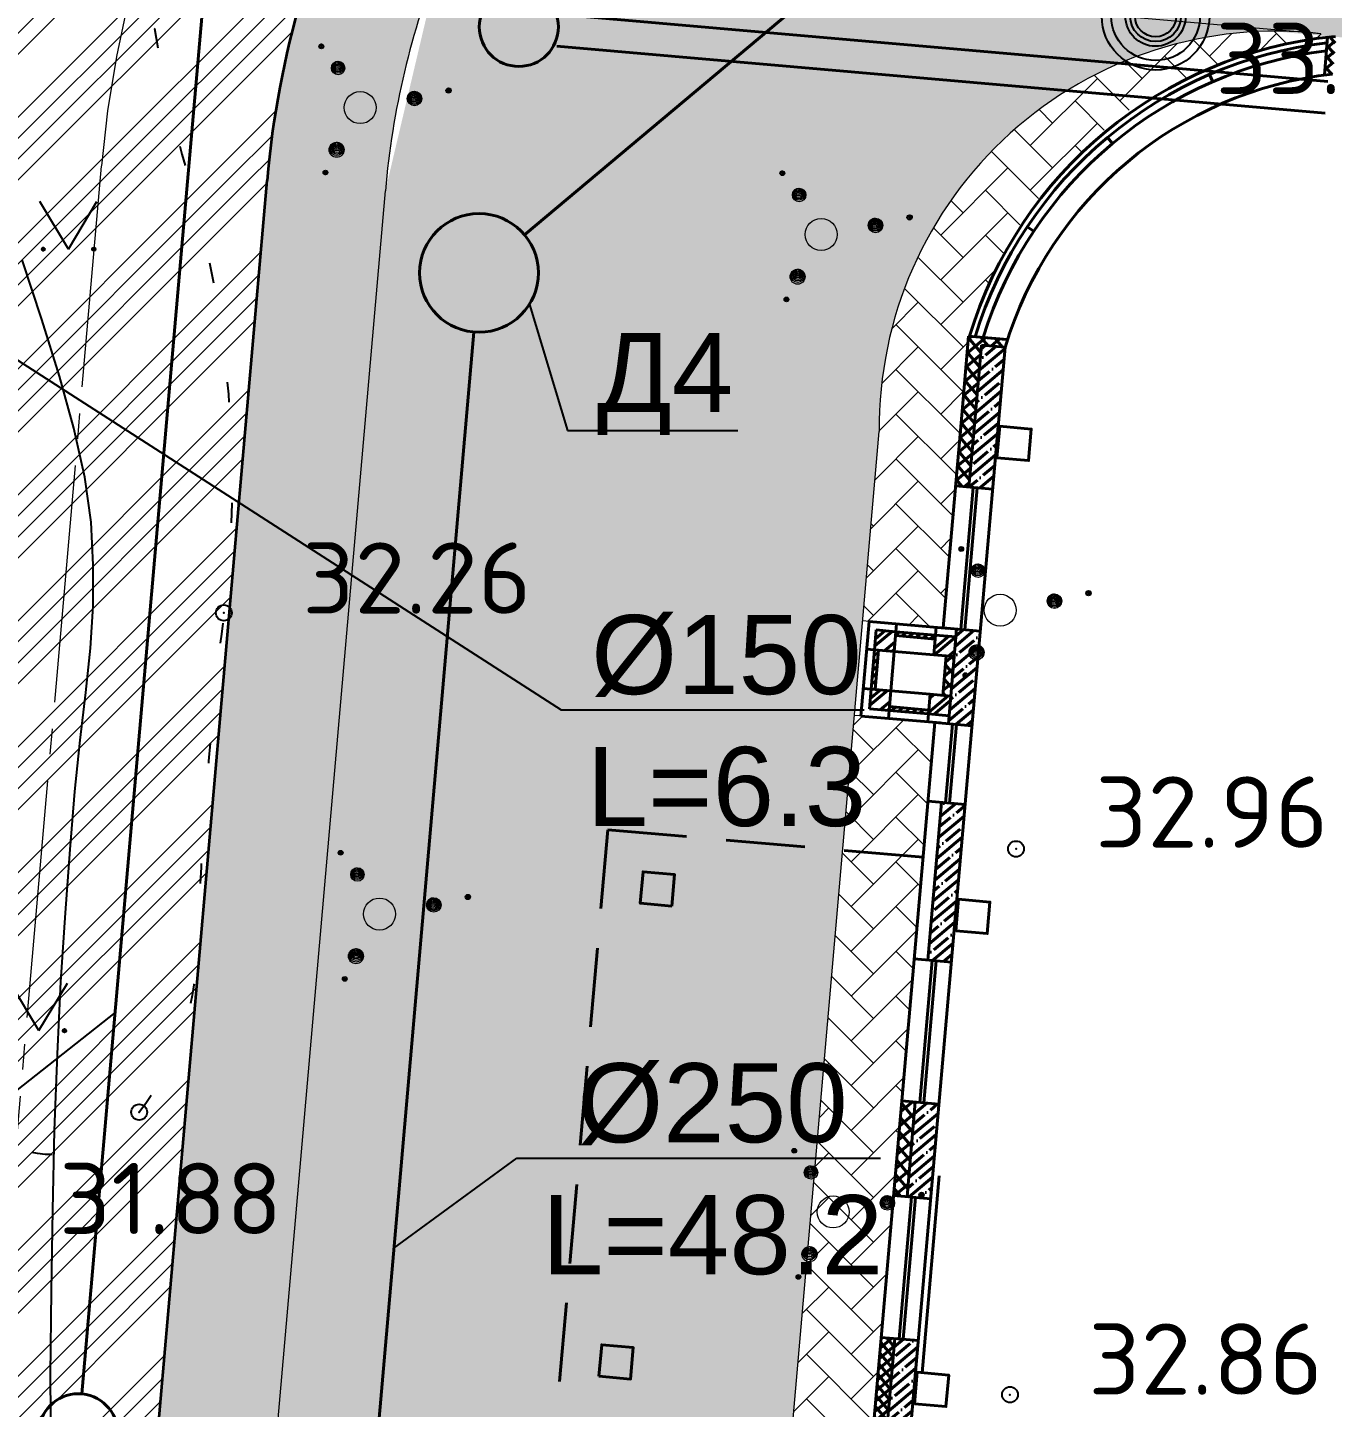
# Model space of a CAD drawing. Extents: x 8328 to 1441992, y -7354 to 642460.
# Drawn here: x 1441895.92 to 1441912.4, y 642279.61 to 642297.05 of the extents above; entities that cross this region are included whole.
import ezdxf
from ezdxf import colors
from ezdxf.entities.mleader import LeaderData, LeaderLine
from ezdxf.math import Vec2, Vec3

# ---------------------------------------------------------------- set-up
doc = ezdxf.new("R2010")
doc.units = 0
doc.header["$MEASUREMENT"] = 0
doc.header["$PDMODE"] = 32
doc.header["$PDSIZE"] = 0.2
for name, pattern in [('APC_PRICKAD', [3.05, 0.51, -2.54]), ('CENTER', [20, 15, -1.7, 1.6, -1.7]), ('CONTI', [0]), ('DASHED', [0.75, 0.5, -0.25])]:
    doc.linetypes.add(name, pattern=pattern)
for name, color, linetype, lineweight in [('01 - здание', 1, 'Continuous', 40), ('01-Контур', 1, 'Continuous', 40), ('02-Проезд', 5, 'Continuous', 35), ('10-Газон', 80, 'Continuous', 35), ('11-Штрих-тротуар', 40, 'Continuous', 15), ('19-дренаж', 6, 'Continuous', 40), ('19-канальяК2', 54, 'Continuous', 40)]:
    doc.layers.add(name, color=color, linetype=linetype, lineweight=lineweight)
for name, color, linetype in [('GOR_BDEFAULT', 212, 'CONTI'), ('PI_OTD', 172, 'CONTI'), ('PI_OTDEFAULT', 172, 'CONTI'), ('PI_STDEFAULT', 6, 'CONTI'), ('Скв', 7, 'Continuous')]:
    doc.layers.add(name, color=color, linetype=linetype)
doc.styles.add('2_0-Ариел', font='arial.ttf', dxfattribs={"height": 2})
doc.styles.get("Standard").update_dxf_attribs({"font": 'txt.shx'})
doc.linetypes.add('Дренаж-Д', pattern='A,20,-4,["Д",Standard,S=2,R=0,X=-2,Y=-1],-2.3', length=26.3)
doc.linetypes.add('Каналья-К2', pattern='A,20,-4,["К2",Standard,S=2,R=0,X=-2,Y=-1],-2.3', length=26.3)
pattern_1 = [(45, (1411.03127, -1534.55234), (-0.134703842, 0.134703842), []), (45, (1411.16598, -1534.55234), (-0.134703842, 0.134703842), [0.238125, -0.047625, 0, -0.047625])]
pattern_2 = [(45, (1452.38544, -901.835), (-0.067351921, 0.067351921), []), (135, (1452.38544, -901.835), (-0.067351921, -0.067351921), [])]
pattern_3 = [(45, (1452.38544, -901.835), (-0.089802561, 0.089802561), []), (135, (1452.38544, -901.835), (-0.089802561, -0.089802561), [])]

# ---------------------------------------------------------------- blocks, each defined once
blk = doc.blocks.new('Прокуратура_v1')
at = {"layer": '01 - здание', "lineweight": -2, "ltscale": 100}
h = blk.add_hatch(dxfattribs=at)
h.set_pattern_fill('ANSI37', color=256, scale=0.03)
h.set_pattern_definition(pattern_2)
h.paths.add_polyline_path([(-9.41, -4.19), (-9.41, -4.02), (-9.457, -4.02, 0.002499), (-9.51, -4.031), (-9.51, -4.511, -0.005218), (-9.41, -4.49)])
h = blk.add_hatch(dxfattribs=at)
h.set_pattern_fill('ANSI37', color=256, scale=0.04)
h.set_pattern_definition(pattern_3)
h.paths.add_polyline_path([(-13.53, -9.49), (-13.7, -9.49), (-13.7, -9.49), (-13.7, -10.09), (-13.53, -10.09)])
h.paths.add_polyline_path([(-13.53, -8.19), (-13.7, -8.19), (-13.7, -9.49), (-13.53, -9.49)])
h = blk.add_hatch(dxfattribs=at)
h.set_pattern_fill('ANSI37', color=256, scale=0.04)
h.set_pattern_definition(pattern_3)
h.paths.add_polyline_path([(-13.23, -8.19), (-13.53, -8.19), (-13.53, -8.29), (-13.23, -8.29)])
h = blk.add_hatch(dxfattribs=at)
h.set_pattern_fill('ANSI35', color=256, scale=0.03)
h.set_pattern_definition(pattern_1)
h.paths.add_polyline_path([(-13.23, -17.89), (-13.53, -17.89), (-13.53, -19.09), (-13.23, -19.09)])
h.paths.add_polyline_path([(-13.53, -16.09), (-13.23, -16.09), (-13.23, -15.49), (-13.53, -15.49)])
h.paths.add_polyline_path([(-13.23, -15.49), (-13.23, -14.09), (-13.53, -14.09), (-13.53, -15.49)])
h.paths.add_polyline_path([(-13.23, -11.89), (-13.53, -11.89), (-13.53, -13.09), (-13.23, -13.09)])
h.paths.add_polyline_path([(-13.53, -10.09), (-13.23, -10.09), (-13.23, -9.49), (-13.53, -9.49)])
edge = h.paths.add_edge_path()
edge.add_line((-13.53, -9.49), (-13.23, -9.49))
edge.add_line((-13.23, -9.49), (-13.23, -9.29))
edge.add_arc((-27.855, -8.79), 14.634, 358.042, 361.958)
edge.add_line((-13.23, -8.29), (-13.53, -8.29))
edge.add_arc((47.787, -8.89), 61.32, 179.43937, 180.56063)
h = blk.add_hatch(dxfattribs=at)
h.set_pattern_fill('ANSI32', color=256, scale=0.02)
h.set_pattern_definition([(45, (1459.09888, -872.56195), (-0.134703842, 0.134703842), []), (45, (1459.18868, -872.56195), (-0.134703842, 0.134703842), [])])
h.paths.add_polyline_path([(-14.29, -12.24), (-14.29, -11.99), (-14.54, -11.99), (-14.54, -12.24)])
h.paths.add_polyline_path([(-13.79, -11.99), (-13.79, -12.24), (-13.53, -12.24), (-13.53, -11.99)])
h.paths.add_polyline_path([(-13.79, -12.74), (-13.79, -12.99), (-13.53, -12.99), (-13.53, -12.74)])
h = blk.add_hatch(dxfattribs=at)
h.set_pattern_fill('ANSI31', color=256, scale=0.02)
h.set_pattern_definition([(45, (1459.09888, -872.561955), (-0.0449012806, 0.0449012806), [])])
h.paths.add_polyline_path([(-13.79, -11.99), (-14.091, -11.99), (-14.091, -12.04), (-13.79, -12.04)])
h.paths.add_polyline_path([(-14.091, -11.99), (-14.29, -11.99), (-14.29, -12.04), (-14.091, -12.04)])
h.paths.add_polyline_path([(-13.79, -12.94), (-14.29, -12.94), (-14.29, -12.99), (-13.79, -12.99)])
h = blk.add_hatch(dxfattribs=at)
h.set_pattern_fill('ANSI31', color=256, scale=0.02)
h.set_pattern_definition([(45, (1459.31888, -872.561955), (-0.0449012806, 0.0449012806), [])])
h.paths.add_polyline_path([(-14.54, -12.74), (-14.49, -12.74), (-14.49, -12.24), (-14.54, -12.24)])
h = blk.add_hatch(dxfattribs=at)
h.set_pattern_fill('ANSI37', color=256, scale=0.04)
h.set_pattern_definition([(45, (1411.03127, -1528.55234), (-0.089802561, 0.089802561), []), (135, (1411.03127, -1528.55234), (-0.089802561, -0.089802561), [])])
h.paths.add_polyline_path([(-13.53, -12.24), (-13.63, -12.24), (-13.63, -12.74), (-13.53, -12.74)])
h = blk.add_hatch(dxfattribs=at)
h.set_pattern_fill('ANSI32', color=256, scale=0.02)
h.set_pattern_definition([(45, (1459.31888, -872.56195), (-0.134703842, 0.134703842), []), (45, (1459.40868, -872.56195), (-0.134703842, 0.134703842), [])])
h.paths.add_polyline_path([(-14.401, -12.74), (-14.54, -12.74), (-14.54, -12.99), (-14.401, -12.99)])
h.paths.add_polyline_path([(-14.29, -12.74), (-14.401, -12.74), (-14.401, -12.99), (-14.29, -12.99)])
h = blk.add_hatch(dxfattribs=at)
h.set_pattern_fill('ANSI37', color=256, scale=0.04)
h.set_pattern_definition([(45, (1411.03127, -1534.55234), (-0.089802561, 0.089802561), []), (135, (1411.03127, -1534.55234), (-0.089802561, -0.089802561), [])])
h.paths.add_polyline_path([(-13.53, -17.89), (-13.7, -17.89), (-13.7, -19.09), (-13.53, -19.09)])
h = blk.add_hatch(dxfattribs=at)
h.set_pattern_fill('ANSI37', color=256, scale=0.03)
h.set_pattern_definition(pattern_2)
h.paths.add_polyline_path([(-13.53, -35.89), (-13.7, -35.89), (-13.7, -37.09), (-13.53, -37.09)])
h.paths.add_polyline_path([(-13.53, -33.49), (-13.7, -33.49), (-13.7, -34.09), (-13.53, -34.09)])
h.paths.add_polyline_path([(-13.53, -32.89), (-13.7, -32.89), (-13.7, -33.49), (-13.53, -33.49)])
h.paths.add_polyline_path([(-13.53, -29.89), (-13.7, -29.89), (-13.7, -31.09), (-13.53, -31.09)])
h.paths.add_polyline_path([(-13.53, -27.49), (-13.7, -27.49), (-13.7, -28.09), (-13.53, -28.09)])
h.paths.add_polyline_path([(-13.53, -26.89), (-13.7, -26.89), (-13.7, -27.49), (-13.53, -27.49)])
h.paths.add_polyline_path([(-13.53, -23.89), (-13.7, -23.89), (-13.7, -25.051, -0.438008), (-13.661, -25.09), (-13.53, -25.09)])
h.paths.add_polyline_path([(-13.53, -21.49), (-13.7, -21.49), (-13.7, -22.09), (-13.53, -22.09)])
h.paths.add_polyline_path([(-13.53, -20.89), (-13.7, -20.89), (-13.7, -21.49), (-13.53, -21.49)])
h = blk.add_hatch(dxfattribs=at)
h.set_pattern_fill('ANSI35', color=256, scale=0.03)
h.set_pattern_definition(pattern_1)
h.paths.add_polyline_path([(-13.23, -29.89), (-13.53, -29.89), (-13.53, -31.09), (-13.23, -31.09)])
h.paths.add_polyline_path([(-13.23, -27.49), (-13.53, -27.49), (-13.53, -28.09), (-13.23, -28.09)])
h.paths.add_polyline_path([(-13.53, -27.49), (-13.23, -27.49), (-13.23, -26.89), (-13.53, -26.89)])
h.paths.add_polyline_path([(-13.23, -23.89), (-13.53, -23.89), (-13.53, -25.09), (-13.23, -25.09)])
h.paths.add_polyline_path([(-13.23, -21.49), (-13.53, -21.49), (-13.53, -22.09), (-13.23, -22.09)])
h.paths.add_polyline_path([(-13.23, -21.09), (-13.23, -20.89), (-13.53, -20.89), (-13.53, -21.49), (-13.23, -21.49)])
at = {"layer": '01 - здание', "ltscale": 100}
for p, q in [((-9.51, -4.031), (-9.51, -4.511)), ((-9.41, -4.02), (-9.457, -4.02)), ((-13.7, -9.49), (-13.7, -8.19)), ((-13.23, -8.19), (-13.7, -8.19)), ((-13.208, -8.19), (-13.7, -8.19)), ((-13.23, -9.49), (-13.23, -8.29)), ((-13.7, -11.89), (-13.7, -9.29)), ((-13.23, -21.29), (-13.23, -9.29)), ((-13.63, -11.89), (-14.64, -11.89)), ((-14.64, -11.89), (-14.64, -13.09)), ((-14.29, -11.99), (-14.54, -11.99)), ((-14.54, -11.99), (-14.54, -12.24)), ((-14.29, -11.99), (-14.29, -11.89)), ((-14.29, -11.99), (-14.29, -12.24)), ((-13.79, -11.99), (-13.79, -11.89)), ((-13.53, -11.99), (-13.79, -11.99)), ((-13.79, -11.99), (-13.79, -12.24)), ((-13.23, -11.89), (-13.7, -11.89)), ((-14.54, -12.24), (-14.64, -12.24)), ((-14.29, -12.24), (-14.54, -12.24)), ((-14.54, -12.24), (-14.54, -12.74)), ((-14.29, -12.24), (-14.29, -12.74)), ((-14.29, -12.24), (-13.79, -12.24)), ((-13.53, -12.24), (-13.79, -12.24)), ((-13.63, -12.24), (-13.63, -12.74)), ((-14.54, -12.74), (-14.64, -12.74)), ((-14.54, -12.74), (-14.54, -12.99)), ((-14.29, -12.74), (-14.54, -12.74)), ((-14.29, -12.74), (-14.29, -12.99)), ((-14.29, -12.74), (-13.79, -12.74)), ((-13.79, -12.74), (-13.79, -12.99)), ((-13.53, -12.74), (-13.79, -12.74)), ((-14.29, -12.99), (-14.54, -12.99)), ((-14.29, -12.99), (-13.79, -12.99)), ((-14.29, -13.09), (-14.29, -12.99)), ((-13.53, -12.99), (-13.79, -12.99)), ((-13.79, -13.09), (-13.79, -12.99)), ((-13.63, -13.09), (-14.64, -13.09)), ((-13.7, -26.89), (-13.7, -13.09)), ((-13.7, -13.09), (-13.23, -13.09)), ((-13.23, -14.09), (-13.7, -14.09)), ((-13.7, -14.09), (-13.23, -14.09)), ((-13.7, -16.09), (-13.23, -16.09)), ((-13.7, -17.89), (-13.23, -17.89)), ((-13.7, -19.09), (-13.23, -19.09)), ((-13.7, -19.09), (-13.23, -19.09)), ((-13.7, -20.89), (-13.23, -20.89)), ((-13.23, -39.27), (-13.23, -21.09))]:
    blk.add_line(p, q, dxfattribs=at)
at = {"layer": '01 - здание', "lineweight": -2, "ltscale": 100}
for p, q in [((-10.907, -4.718), (-10.955, -4.63)), ((-12.101, -5.606), (-12.172, -5.535)), ((-12.995, -6.796), (-13.083, -6.748)), ((-13.53, -8.29), (-13.23, -8.29)), ((-13.53, -9.49), (-13.53, -8.29)), ((-13.53, -10.09), (-13.53, -9.49)), ((-13.23, -10.09), (-13.7, -10.09)), ((-13.478, -10.09), (-13.478, -11.89)), ((-13.426, -10.09), (-13.426, -11.89)), ((-14.29, -11.99), (-13.79, -11.99)), ((-13.53, -13.09), (-13.53, -11.89)), ((-14.29, -12.04), (-13.79, -12.04)), ((-14.49, -12.24), (-14.49, -12.74)), ((-14.29, -12.94), (-13.79, -12.94)), ((-13.478, -13.09), (-13.478, -14.09)), ((-13.426, -13.09), (-13.426, -14.09)), ((-13.53, -16.09), (-13.53, -14.09)), ((-13.474, -17.89), (-13.474, -16.09)), ((-13.422, -17.89), (-13.422, -16.09)), ((-13.53, -19.09), (-13.53, -17.89)), ((-13.147, -18.793), (-13.147, -21.29)), ((-13.474, -20.89), (-13.474, -19.09)), ((-13.422, -20.89), (-13.422, -19.09)), ((-13.53, -22.09), (-13.53, -20.89))]:
    blk.add_line(p, q, dxfattribs=at)
at = {"layer": '01 - здание', "ltscale": 100}
for points in [[(-13.21, -9.69), (-13.21, -9.29), (-12.81, -9.29), (-12.81, -9.69), (-13.21, -9.69)], [(-16.81, -15.69), (-16.81, -15.29), (-17.21, -15.29), (-17.21, -15.69), (-16.81, -15.69)], [(-13.21, -15.69), (-13.21, -15.29), (-12.81, -15.29), (-12.81, -15.69), (-13.21, -15.69)], [(-13.21, -15.69), (-13.21, -15.29), (-12.81, -15.29), (-12.81, -15.69), (-13.21, -15.69)], [(-13.21, -15.69), (-13.21, -15.29), (-12.81, -15.29), (-12.81, -15.69), (-13.21, -15.69)], [(-17.21, -21.69), (-17.21, -21.29), (-16.81, -21.29), (-16.81, -21.69), (-17.21, -21.69)], [(-13.21, -21.69), (-13.21, -21.29), (-12.81, -21.29), (-12.81, -21.69), (-13.21, -21.69)], [(-13.21, -21.69), (-13.21, -21.29), (-12.81, -21.29), (-12.81, -21.69), (-13.21, -21.69)], [(-13.21, -21.69), (-13.21, -21.29), (-12.81, -21.29), (-12.81, -21.69), (-13.21, -21.69)]]:
    blk.add_lwpolyline(points, dxfattribs=at)
at = {"layer": '01 - здание', "linetype": 'DASHED', "ltscale": 2}
blk.add_lwpolyline([(-13.7, -14.8), (-17.7, -14.8), (-17.7, -28.18), (-13.7, -28.18)], dxfattribs=at)
at = {"layer": '01 - здание', "ltscale": 100}
for radius, start, end in [(5.37, 100.9919, 168.1627), (4.9, 101.4958, 168.2056)]:
    blk.add_arc((-8.433, -9.292), radius, start, end, dxfattribs=at)
at = {"layer": '01 - здание', "lineweight": -2, "ltscale": 100}
for radius, start, end in [(5.3, 101.7196, 168.0041), (5.2, 101.9483, 167.7698)]:
    blk.add_arc((-8.433, -9.292), radius, start, end, dxfattribs=at)
blk = doc.blocks.new('_None')
blk = doc.blocks.new('A$C1F28701B')
at = {"color": 7}
for radius in [0.68, 0.56, 0.38, 0.32, 0.26]:
    blk.add_circle((0, 0), radius, dxfattribs=at)
blk = doc.blocks.new('A$C53CB0419')
at = {"lineweight": 9}
for centre, radius in [((-0.491, 0.774), 0.03), ((-0.492, 0.779), 0.0248), ((-0.495, 0.784), 0.0194), ((-0.497, 0.789), 0.0145), ((-0.5, 0.794), 0.00807), ((-0.279, 0.5), 0.0852), ((-0.281, 0.51), 0.0751), ((-0.284, 0.518), 0.0662), ((-0.287, 0.527), 0.0572), ((-0.289, 0.536), 0.0483), ((-0.291, 0.545), 0.0387), ((-0.292, 0.555), 0.0288), ((-0.293, 0.562), 0.0218), ((-0.297, 0.57), 0.0134), ((0, 0), 0.202), ((0.686, 0.115), 0.0918), ((0.685, 0.124), 0.0829), ((0.681, 0.13), 0.0756), ((0.678, 0.138), 0.0669), ((0.675, 0.147), 0.058), ((0.673, 0.156), 0.0489), ((0.672, 0.165), 0.0401), ((0.671, 0.174), 0.0314), ((0.67, 0.181), 0.0246), ((0.667, 0.188), 0.0173), ((0.664, 0.193), 0.0107), ((1.116, 0.216), 0.0329), ((1.122, 0.22), 0.0269), ((1.126, 0.225), 0.0199), ((1.133, 0.229), 0.0139), ((1.135, 0.234), 0.00789), ((-0.298, -0.533), 0.0949), ((-0.297, -0.522), 0.0842), ((-0.295, -0.512), 0.0745), ((-0.297, -0.502), 0.0645), ((-0.296, -0.493), 0.0548), ((-0.295, -0.483), 0.0452), ((-0.294, -0.475), 0.0377), ((-0.293, -0.466), 0.0294), ((-0.295, -0.459), 0.0222), ((-0.299, -0.452), 0.0145), ((-0.439, -0.82), 0.0296), ((-0.444, -0.825), 0.0228), ((-0.448, -0.829), 0.0172), ((-0.452, -0.832), 0.0122), ((-0.456, -0.835), 0.00717)]:
    blk.add_circle(centre, radius, dxfattribs=at)
blk = doc.blocks.new('A$C18BB02A3')
for q in [(-0.36, 0.6), (0.36, 0.6)]:
    blk.add_line((0, 0), q)
for centre, major_axis, start_param, end_param in [((-0.319, -0.001), (-0.0136, 0.0136), 3.926991, 10.210176), ((-0.315, -0.002), (-0.0109, 0.0109), 3.926991, 10.210176), ((-0.311, -0.002), (-0.00774, 0.00774), 3.926991, 10.210176), ((-0.306, -0.002), (0.00448, 0.00448), 5.497787, 11.780972), ((0.322, -0.001), (-0.0153, 0.0153), 3.926991, 10.210176), ((0.317, -0.001), (-0.0117, 0.0117), 3.926991, 10.210176), ((0.311, -0.001), (-0.00797, 0.00797), 3.926991, 10.210176), ((0.306, -0.001), (0.00424, 0.00424), 5.497787, 11.780972)]:
    blk.add_ellipse(centre, major_axis=major_axis, ratio=1, start_param=start_param, end_param=end_param)

msp = doc.modelspace()

# ---------------------------------------------------------------- hatches: boundary and pattern name
at = {"layer": '10-Газон', "linetype": 'Continuous', "lineweight": 15}
h = msp.add_hatch(dxfattribs=at)
h.set_pattern_fill('CROSS', color=256, scale=2.5, style=0)
edge = h.paths.add_edge_path()
edge.add_arc((1441893.815, 642336.416), 3.5, 85.0154, 175.0154)
edge.add_line((1441890.328, 642336.72), (1441886.271, 642290.197))
edge.add_line((1441886.271, 642290.197), (1441888.089, 642288.031))
edge.add_line((1441888.089, 642288.031), (1441884.718, 642249.377))
edge.add_line((1441884.718, 642249.377), (1441883.793, 642238.777))
edge.add_line((1441883.793, 642238.777), (1441868.215, 642227.571))
edge.add_line((1441868.215, 642227.571), (1441887.098, 642236.383))
edge.add_line((1441887.098, 642236.383), (1441888.205, 642249.073))
edge.add_line((1441888.205, 642249.073), (1441891.75, 642289.719))
edge.add_line((1441891.75, 642289.719), (1441889.757, 642289.893))
edge.add_line((1441889.757, 642289.893), (1441893.815, 642336.416))
edge.add_line((1441893.815, 642336.416), (1441916.329, 642334.453))
edge.add_line((1441916.329, 642334.453), (1441894.119, 642339.903))
h = msp.add_hatch(dxfattribs=at)
h.set_pattern_fill('AR-CONC', color=256, scale=0.1, style=0)
h.set_pattern_definition([(50, (-17.4024, 15.6914), (0.7172601826, -0.06275213498), [0.075, -0.825]), (355, (-17.4024, 15.6914), (-0.1387513336, 0.7521921337), [0.06, -0.66]), (100.45144446, (-17.34266, 15.6862), (0.57850884673, 0.68943999097), [0.063740192, -0.701142112]), (46.1842, (-17.4024, 15.8914), (1.06724133067, -0.1655192808), [0.1125, -1.2375]), (96.63563549, (-17.3135, 15.8776), (0.9346619457, 0.9741186008), [0.095610342, -1.05171376]), (351.18416399, (-17.4024, 15.8914), (0.93466194505, 0.9741186003), [0.09, -0.990000001]), (21, (-17.3024, 15.8414), (0.59690705212, -0.40261889067), [0.075, -0.825]), (326, (-17.3024, 15.8414), (0.24331533192, 0.72515004505), [0.06, -0.66]), (71.45144474, (-17.2527, 15.80784), (0.84022237673, 0.3225311528), [0.06374019, -0.701142112]), (37.5, (-17.40243, 15.6914), (0.012159855317, 0.33289385383), [0, -0.652, 0, -0.67, 0, -0.6625]), (7.5, (-17.40243, 15.6914), (0.26306953744, 0.39441171188), [0, -0.382, 0, -0.637, 0, -0.2525]), (327.5, (-17.62543, 15.6914), (0.533822436172, -0.022554871734), [0, -0.25, 0, -0.78, 0, -1.035]), (317.5, (-17.72543, 15.6914), (0.58318616934, 0.10010498233), [0, -0.325, 0, -0.518, 0, -0.735])])
edge = h.paths.add_edge_path()
edge.add_arc((1441911.69, 642291.99), 5.011, 86.5355, 180.5694)
edge.add_line((1441906.679, 642291.94), (1441904.219, 642263.737))
edge.add_line((1441904.219, 642263.737), (1441902.474, 642266.51))
edge.add_line((1441902.474, 642266.51), (1441902.908, 642271.491))
edge.add_line((1441902.908, 642271.491), (1441901.912, 642271.577))
edge.add_line((1441901.912, 642271.577), (1441900.44, 642294.984))
edge.add_line((1441900.44, 642294.984), (1441901.138, 642297.938))
edge.add_line((1441901.138, 642297.938), (1441911.992, 642296.992))
h = msp.add_hatch(dxfattribs=at)
h.set_pattern_fill('AR-CONC', color=256, scale=0.1, style=0)
h.set_pattern_definition([(50, (-22.5687, -3.2614), (0.7172601826, -0.06275213498), [0.075, -0.825]), (355, (-22.5687, -3.2614), (-0.1387513336, 0.7521921337), [0.06, -0.66]), (100.45144446, (-22.50895, -3.2666), (0.57850884673, 0.68943999097), [0.063740192, -0.701142112]), (46.1842, (-22.5687, -3.0614), (1.06724133067, -0.1655192808), [0.1125, -1.2375]), (96.63563549, (-22.4798, -3.0752), (0.9346619457, 0.9741186008), [0.095610342, -1.05171376]), (351.18416399, (-22.5687, -3.0614), (0.93466194505, 0.9741186003), [0.09, -0.990000001]), (21, (-22.4687, -3.1114), (0.59690705212, -0.40261889067), [0.075, -0.825]), (326, (-22.4687, -3.1114), (0.24331533192, 0.72515004505), [0.06, -0.66]), (71.45144474, (-22.419, -3.14495), (0.84022237673, 0.3225311528), [0.06374019, -0.701142112]), (37.5, (-22.56873, -3.2614), (0.012159855317, 0.33289385383), [0, -0.652, 0, -0.67, 0, -0.6625]), (7.5, (-22.56873, -3.2614), (0.26306953744, 0.39441171188), [0, -0.382, 0, -0.637, 0, -0.2525]), (327.5, (-22.79173, -3.2614), (0.533822436172, -0.022554871734), [0, -0.25, 0, -0.78, 0, -1.035]), (317.5, (-22.89173, -3.2614), (0.58318616934, 0.10010498233), [0, -0.325, 0, -0.518, 0, -0.735])])
h.paths.add_polyline_path([(1441900.44, 642294.984), (1441896.746, 642252.625), (1441899.236, 642252.407), (1441900.254, 642264.083), (1441904.219, 642263.737), (1441902.474, 642266.51), (1441902.908, 642271.491), (1441901.912, 642271.577)])
at = {"layer": '11-Штрих-тротуар', "linetype": 'Continuous', "lineweight": 15}
h = msp.add_hatch(dxfattribs=at)
h.set_pattern_fill('ANSI34', color=41, scale=1.5, angle=-6.5e-14, style=0)
edge = h.paths.add_edge_path()
edge.add_line((1441928.411, 642308.051), (1441917.588, 642309.75))
edge.add_arc((1441917.74, 642311.8), 2.055, 265.747, 364.6728)
edge.add_line((1441919.789, 642311.967), (1441913.812, 642312.488))
edge.add_line((1441913.812, 642312.488), (1441915.21, 642328.527))
edge.add_line((1441915.21, 642328.527), (1441920.49, 642328.067))
edge.add_arc((1441919.494, 642328.154), 1, 355.0154, 445.0154)
edge.add_line((1441919.581, 642329.15), (1441910.017, 642329.984))
edge.add_arc((1441909.93, 642328.988), 1, 85.0154, 175.0154)
edge.add_line((1441908.934, 642329.075), (1441914.214, 642328.614))
edge.add_line((1441914.214, 642328.614), (1441912.815, 642312.575))
edge.add_line((1441912.815, 642312.575), (1441906.838, 642313.097))
edge.add_line((1441906.838, 642313.097), (1441906.803, 642312.698))
edge.add_arc((1441908.795, 642312.524), 2, 175.0053, 265.0329)
edge.add_line((1441908.622, 642310.532), (1441911.943, 642306.026))
edge.add_arc((1441910.9, 642294.072), 12, 85.0154, 175.0154)
edge.add_line((1441898.946, 642295.114), (1441894.762, 642295.479))
edge.add_line((1441894.762, 642295.479), (1441895.544, 642304.445))
edge.add_line((1441895.544, 642304.445), (1441892.555, 642304.706))
edge.add_line((1441892.555, 642304.706), (1441893.25, 642312.676))
edge.add_line((1441893.25, 642312.676), (1441900.224, 642312.067))
edge.add_line((1441900.224, 642312.067), (1441901.544, 642327.21))
edge.add_line((1441901.544, 642327.21), (1441896.264, 642327.67))
edge.add_line((1441896.264, 642327.67), (1441896.916, 642335.142))
edge.add_line((1441896.916, 642335.142), (1441933.178, 642331.979))
edge.add_line((1441933.178, 642331.979), (1441931.658, 642314.545))
edge.add_line((1441931.658, 642314.545), (1441929.366, 642314.745))
edge.add_arc((1441929.106, 642311.757), 3, 85.0154, 175.0143)
edge.add_line((1441926.117, 642312.017), (1441926.05, 642311.245))
edge.add_arc((1441929.038, 642310.985), 3, 175.0143, 257.9199)
h = msp.add_hatch(dxfattribs=at)
h.set_pattern_fill('ANSI34', color=41, scale=1.5, angle=-6.5e-14, style=0)
edge = h.paths.add_edge_path()
edge.add_arc((1441894.001, 642234.737), 5, -2.6747, 63.0719, ccw=False)
edge.add_arc((1441894.177, 642235.839), 5, 265.0154, 344.5121, ccw=False)
edge.add_arc((1441890.249, 642219.696), 11.695, 42.4224, 72.6202, ccw=False)
edge.add_arc((1441894.177, 642235.839), 9.5, 299.6898, 338.1196)
edge.add_arc((1441907.632, 642230.435), 5, 87.1274, 158.1196, ccw=False)
edge.add_arc((1441907.733, 642232.432), 3, -4.9846, 87.1274, ccw=False)
edge.add_line((1441910.721, 642232.172), (1441910.452, 642229.085))
edge.add_line((1441910.452, 642229.085), (1441925.097, 642227.808))
edge.add_line((1441925.097, 642227.808), (1441932.065, 642307.709))
edge.add_line((1441932.065, 642307.709), (1441928.778, 642307.996))
edge.add_line((1441928.778, 642307.996), (1441917.588, 642309.75))
edge.add_line((1441917.588, 642309.75), (1441908.622, 642310.532))
edge.add_line((1441908.622, 642310.532), (1441911.943, 642306.026))
edge.add_line((1441911.943, 642306.026), (1441921.606, 642305.183))
edge.add_arc((1441921.085, 642299.206), 6, -4.9846, 85.0154, ccw=False)
edge.add_line((1441927.062, 642298.685), (1441926.568, 642293.016))
edge.add_arc((1441923.579, 642293.277), 3, 265.0154, 355.0154, ccw=False)
edge.add_line((1441923.319, 642290.288), (1441923.249, 642290.294))
edge.add_line((1441923.249, 642290.294), (1441920.677, 642260.806))
edge.add_line((1441920.677, 642260.806), (1441920.747, 642260.8))
edge.add_arc((1441920.486, 642257.812), 3, -4.9846, 85.0154, ccw=False)
edge.add_line((1441923.475, 642257.551), (1441922.502, 642246.403))
edge.add_arc((1441916.525, 642246.925), 6, 265.0154, 355.0154, ccw=False)
edge.add_line((1441916.004, 642240.947), (1441900.363, 642242.312))
edge.add_arc((1441900.885, 642248.289), 6, 175.0154, 265.0154, ccw=False)
edge.add_line((1441894.907, 642248.81), (1441898.946, 642295.114))
edge.add_line((1441898.946, 642295.114), (1441894.762, 642295.479))
edge.add_line((1441894.762, 642295.479), (1441890.723, 642249.175))
edge.add_arc((1441900.885, 642248.289), 10.2, 175.0154, 243.072)
h = msp.add_hatch(dxfattribs=at)
h.set_pattern_fill('AR-B88', color=13, scale=0.075, angle=175, style=0)
edge = h.paths.add_edge_path()
edge.add_line((1441921.606, 642305.183), (1441913.039, 642305.931))
edge.add_arc((1441910.972, 642294.034), 12.074, 80.143, 174.8692)
edge.add_line((1441898.946, 642295.114), (1441895.251, 642252.755))
edge.add_line((1441895.251, 642252.755), (1441896.746, 642252.625))
edge.add_line((1441896.746, 642252.625), (1441900.44, 642294.984))
edge.add_arc((1441910.9, 642294.072), 10.5, 158.3924, 175.0151, ccw=False)
edge.add_line((1441901.138, 642297.938), (1441912.873, 642296.891))
edge.add_line((1441912.873, 642296.891), (1441913.526, 642304.382))
edge.add_line((1441913.526, 642304.382), (1441921.476, 642303.689))
edge.add_arc((1441921.085, 642299.206), 4.5, -4.9846, 85.0154, ccw=False)
edge.add_line((1441925.568, 642298.815), (1441924.848, 642290.558))
edge.add_arc((1441923.579, 642293.277), 3, 295.0154, 355.0154)
edge.add_line((1441926.568, 642293.016), (1441927.062, 642298.685))
edge.add_arc((1441921.085, 642299.206), 6, 355.0154, 445.0154)
h = msp.add_hatch(dxfattribs=at)
h.set_pattern_fill('AR-HBONE', color=40, scale=0.1, style=0)
h.set_pattern_definition([(45, (2.4598, 28.20294), (0, 0.56568542495), [1.2, -0.4]), (135, (2.74263, 28.48578), (0, 0.56568542495), [1.2, -0.4])])
edge = h.paths.add_edge_path()
edge.add_line((1441906.471, 642289.549), (1441907.487, 642289.461))
edge.add_line((1441907.487, 642289.461), (1441907.675, 642291.853))
edge.add_line((1441907.675, 642291.853), (1441907.808, 642293.147))
edge.add_line((1441907.808, 642293.147), (1441907.819, 642293.146))
edge.add_line((1441907.819, 642293.146), (1441908.023, 642293.748))
edge.add_line((1441908.023, 642293.748), (1441908.32, 642294.356))
edge.add_line((1441908.32, 642294.356), (1441908.66, 642294.855))
edge.add_line((1441908.66, 642294.855), (1441909.08, 642295.331))
edge.add_line((1441909.08, 642295.331), (1441909.692, 642295.913))
edge.add_line((1441909.692, 642295.913), (1441910.383, 642296.333))
edge.add_line((1441910.383, 642296.333), (1441911.167, 642296.661))
edge.add_line((1441911.167, 642296.661), (1441911.771, 642296.834))
edge.add_line((1441911.771, 642296.834), (1441912.307, 642296.939))
edge.add_line((1441912.307, 642296.939), (1441912.87, 642296.929))
edge.add_line((1441912.87, 642296.929), (1441912.257, 642296.968))
edge.add_arc((1441911.69, 642291.99), 5.011, 83.4953, 180.5694)
edge.add_line((1441906.679, 642291.94), (1441906.471, 642289.549))
h.paths.add_polyline_path([(1441903.064, 642263.838), (1441902.977, 642262.842), (1441905.149, 642262.653), (1441907.383, 642288.265), (1441906.366, 642288.354), (1441904.219, 642263.737)])
edge = h.paths.add_edge_path()
edge.add_line((1441900.791, 642258.726), (1441899.795, 642258.813))
edge.add_line((1441899.795, 642258.813), (1441899.236, 642252.407))
edge.add_line((1441899.236, 642252.407), (1441900.592, 642252.289))
edge.add_arc((1441905.366, 642253.744), 4.991, 175.639, 196.95, ccw=False)
edge.add_line((1441900.39, 642254.124), (1441900.791, 642258.726))
h.paths.add_polyline_path([(1441899.899, 642260.009), (1441900.895, 642259.922), (1441901.164, 642263), (1441901.682, 642262.955), (1441901.769, 642263.951), (1441900.254, 642264.083)])

# ---------------------------------------------------------------- linework, layer by layer
at = {"color": 7, "linetype": 'APC_PRICKAD', "ltscale": 0.5, "flags": 128}
msp.add_lwpolyline([(1441892.137, 642348.362, 0.052302), (1441892.365, 642333.766, -0.017771), (1441894.078, 642324.304), (1441894.15, 642322.89), (1441895.307, 642318.624, -0.052183), (1441897.183, 642307.028, -0.020203), (1441897.29, 642300.27, 0.077043), (1441897.957, 642295.135, -0.101526), (1441898.4, 642289.65, 0.021404), (1441898.061, 642285.36, -0.156696), (1441897.33, 642283.34, -0.288598), (1441895.948, 642282.834, -0.02814), (1441888.748, 642284.805, 0.592848), (1441887.249, 642283.418, 0.007781), (1441889.587, 642274.695, 0.192896), (1441893.22, 642270, -0.14537), (1441901.2, 642261.45, -0.128252), (1441901.982, 642257.727, -0.183959), (1441899.07, 642251.06, -0.303426), (1441897.24, 642250.678, 0.019252), (1441893.42, 642252.05, 0.387065), (1441891.288, 642251.066, 0.229043), (1441891.685, 642243.2, -0.120758), (1441893.561, 642236.16)], format="xyb", dxfattribs=at)
at = {"layer": '02-Проезд', "lineweight": 15}
for p, q in [((1441912.257, 642296.968), (1441901.138, 642297.938)), ((1441896.746, 642252.625), (1441900.44, 642294.984)), ((1441904.219, 642263.737), (1441906.679, 642291.94)), ((1441906.55, 642289.542), (1441906.471, 642289.549)), ((1441906.446, 642288.347), (1441906.366, 642288.354))]:
    msp.add_line(p, q, dxfattribs=at)
at = {"layer": '02-Проезд', "linetype": 'CENTER', "lineweight": 15, "ltscale": 0.2}
msp.add_line((1441892.787, 642248.674), (1441896.854, 642295.297), dxfattribs=at)
at = {"layer": '02-Проезд'}
msp.add_line((1441894.907, 642248.81), (1441898.946, 642295.114), dxfattribs=at)
at = {"layer": '02-Проезд', "linetype": 'CENTER', "lineweight": 15, "ltscale": 0.2}
msp.add_arc((1441910.9, 642294.072), 14.1, 85.0154, 175.0154, dxfattribs=at)
at = {"layer": '02-Проезд'}
msp.add_arc((1441910.9, 642294.072), 12, 85.0154, 175.0154, dxfattribs=at)
at = {"layer": '02-Проезд', "lineweight": 15}
for centre, radius, start, end in [((1441910.9, 642294.072), 10.5, 158.3924, 175.0154), ((1441911.69, 642291.99), 5.011, 83.4953, 180.5694)]:
    msp.add_arc(centre, radius, start, end, dxfattribs=at)
at = {"layer": '19-дренаж', "linetype": 'Дренаж-Д', "ltscale": 0.4}
for p, q in [((1441902.197, 642294.428), (1441911.784, 642302.476)), ((1441897.496, 642246.627), (1441901.558, 642293.199))]:
    msp.add_line(p, q, dxfattribs=at)
at = {"layer": '19-дренаж', "ltscale": 0.8}
msp.add_circle((1441901.623, 642293.946), 0.75, dxfattribs=at)
at = {"layer": '19-канальяК2', "linetype": 'Каналья-К2', "ltscale": 0.5}
msp.add_line((1441896.605, 642279.78), (1441898.792, 642304.864), dxfattribs=at)
at = {"layer": '19-канальяК2', "linetype": 'Каналья-К2', "ltscale": 0.35}
for p, q in [((1441902.642, 642297.211), (1441912.348, 642296.364)), ((1441902.607, 642296.812), (1441912.313, 642295.966))]:
    msp.add_line(p, q, dxfattribs=at)
at = {"layer": '19-канальяК2', "linetype": 'Continuous'}
for centre in [(1441902.126, 642297.055), (1441896.561, 642279.282)]:
    msp.add_circle(centre, 0.5, dxfattribs=at)
at = {"layer": 'GOR_BDEFAULT', "color": 212}
msp.add_polyline3d([(1441896.216, 642278.977, 1.15), (1441896.209, 642280.027, 1.15), (1441896.223, 642281.077, 1.15), (1441896.237, 642282.107, 1.15), (1441896.261, 642283.108, 1.15), (1441896.296, 642284.078, 1.15), (1441896.342, 642284.989, 1.15), (1441896.399, 642285.86, 1.15), (1441896.456, 642286.661, 1.15), (1441896.515, 642287.392, 1.15), (1441896.585, 642288.043, 1.15), (1441896.655, 642288.645, 1.15), (1441896.717, 642289.206, 1.15), (1441896.748, 642289.736, 1.15), (1441896.75, 642290.256, 1.15), (1441896.722, 642290.796, 1.15), (1441896.643, 642291.365, 1.15), (1441896.503, 642291.983, 1.15), (1441896.323, 642292.64, 1.15), (1441896.102, 642293.357, 1.15), (1441895.85, 642294.113, 1.15)], dxfattribs=at)
at = {"layer": 'PI_STDEFAULT', "color": 7}
for p in [(1441898.4, 642289.65, 32.26), (1441908.407, 642286.667, 2.11), (1441897.33, 642283.34, 31.88), (1441908.33, 642279.77, 32.86)]:
    msp.add_point(p, dxfattribs=at)

# ---------------------------------------------------------------- block references
at = {"color": 7, "linetype": 'Continuous'}
for name, p in [('A$C53CB0419', (1441900.122, 642296.035)), ('A$C53CB0419', (1441905.946, 642294.431)), ('A$C18BB02A3', (1441896.436, 642294.247)), ('A$C53CB0419', (1441908.206, 642289.683)), ('A$C53CB0419', (1441900.366, 642285.844)), ('A$C18BB02A3', (1441896.064, 642284.371)), ('A$C53CB0419', (1441906.096, 642282.079))]:
    msp.add_blockref(name, p, dxfattribs=at)
at = {"layer": '01-Контур', "rotation": 355.0154292557599}
msp.add_blockref('Прокуратура_v1', (1441922.168, 642300.115), dxfattribs=at)
at = {"layer": 'Скв', "color": 7, "linetype": 'Continuous'}
msp.add_blockref('A$C1F28701B', (1441910.17, 642297.19, 33.19), dxfattribs=at)

# ---------------------------------------------------------------- texts
at = {"layer": 'PI_OTD', "color": 7}
for s, p in [('32.26', (1441899.39, 642289.64)), ('32.96', (1441909.407, 642286.683)), ('31.88', (1441896.317, 642281.799)), ('32.86', (1441909.32, 642279.77))]:
    msp.add_text(s, height=0.9, dxfattribs=at).set_placement(p)
at = {"layer": 'PI_OTDEFAULT', "color": 7}
msp.add_text('33.19', height=0.9, dxfattribs=at).set_placement((1441910.926, 642296.206))

# ---------------------------------------------------------------- leaders
at = {"layer": '19-дренаж', "lineweight": 30}
ml = msp.add_multileader_mtext('Standard', dxfattribs=at)
ml.set_content('Д4', color=256, style='2_0-Ариел')
ml.set_leader_properties()
ml.set_arrow_properties(name='NONE')
ml.build(insert=Vec2(0, 0))
ml.multileader.update_dxf_attribs({"text_left_attachment_type": 6, "text_right_attachment_type": 6, "dogleg_length": 0.36, "arrow_head_size": 0.09})
ctx = ml.context
ctx.base_point, ctx.char_height, ctx.arrow_head_size, ctx.landing_gap_size, ctx.plane_origin = Vec3(1441903.101, 642291.954), 1, 0.09, 0.045, Vec3(1441885.634, 642310.858)
ctx.left_attachment, ctx.right_attachment, ctx.text_align_type = 6, 6, 1
notes = []
notes.append((ctx, [(1, (1, 1, 0), (1441902.741, 642291.954), (1, 0), 0.36, [(0, [(1441902.259, 642293.548)], 0, [])])]))
ctx.mtext.insert, ctx.mtext.alignment, ctx.mtext.flow_direction = Vec3(1441903.974, 642293.188), 2, 5
ml = msp.add_multileader_mtext('Standard', dxfattribs=at)
ml.set_content('%%C250\\PL=48.2', color=256, style='2_0-Ариел')
ml.set_leader_properties()
ml.set_arrow_properties(name='NONE')
ml.build(insert=Vec2(0, 0))
ml.multileader.update_dxf_attribs({"text_left_attachment_type": 6, "text_right_attachment_type": 6, "dogleg_length": 0.36, "arrow_head_size": 0.09})
ctx = ml.context
ctx.base_point, ctx.char_height, ctx.arrow_head_size, ctx.landing_gap_size, ctx.plane_origin = Vec3(1441902.459, 642282.759), 1, 0.09, 0.045, Vec3(1441903.507, 642297.252)
ctx.left_attachment, ctx.right_attachment, ctx.text_align_type = 6, 6, 1
notes.append((ctx, [(1, (1, 1, 0), (1441902.099, 642282.759), (1, 0), 0.36, [(0, [(1441900.548, 642281.623)], 0, [])])]))
ctx.mtext.insert, ctx.mtext.alignment, ctx.mtext.flow_direction = Vec3(1441904.572, 642283.959), 2, 5
at = {"layer": '19-канальяК2', "lineweight": 30}
ml = msp.add_multileader_mtext('Standard', dxfattribs=at)
ml.set_content('%%C150\\PL=6.3', color=256, style='2_0-Ариел')
ml.set_leader_properties()
ml.set_arrow_properties(name='NONE')
ml.build(insert=Vec2(0, 0))
ml.multileader.update_dxf_attribs({"text_left_attachment_type": 6, "text_right_attachment_type": 6, "dogleg_length": 0.36, "arrow_head_size": 0.09})
ctx = ml.context
ctx.base_point, ctx.char_height, ctx.arrow_head_size, ctx.landing_gap_size, ctx.plane_origin = Vec3(1441903.019, 642288.423), 1, 0.09, 0.045, Vec3(1441903.367, 642295.592)
ctx.left_attachment, ctx.right_attachment, ctx.text_align_type = 6, 6, 1
notes.append((ctx, [(1, (1, 1, 0), (1441902.659, 642288.423), (1, 0), 0.36, [(0, [(1441895.549, 642293)], 0, [])])]))
ctx.mtext.insert, ctx.mtext.alignment, ctx.mtext.flow_direction = Vec3(1441904.748, 642289.623), 2, 5
ml = msp.add_multileader_mtext('Standard', dxfattribs=at)
ml.set_content('%%C250\\PL=26.2', color=256, style='2_0-Ариел')
ml.set_leader_properties()
ml.set_arrow_properties(name='NONE')
ml.build(insert=Vec2(0, 0))
ml.multileader.update_dxf_attribs({"text_left_attachment_type": 6, "text_right_attachment_type": 6, "dogleg_length": 0.36, "arrow_head_size": 0.09})
ctx = ml.context
ctx.base_point, ctx.char_height, ctx.arrow_head_size, ctx.landing_gap_size, ctx.plane_origin = Vec3(1441882.933, 642277.1), 1, 0.09, 0.045, Vec3(1441878.209, 642279.606)
ctx.left_attachment, ctx.right_attachment, ctx.text_align_type = 6, 6, 1
notes.append((ctx, [(0, (1, 1, 0), (1441887.518, 642277.1), (-1, 0), 0.36, [(0, [(1441897.025, 642284.598)], 0, [])])]))
ctx.mtext.insert, ctx.mtext.alignment, ctx.mtext.flow_direction = Vec3(1441885.046, 642278.3), 2, 5
for ctx, leaders in notes:
    for number, flags, end, landing, length, lines in leaders:
        leader = LeaderData()
        leader.index, (leader.has_last_leader_line, leader.has_dogleg_vector, leader.attachment_direction) = number, flags
        leader.last_leader_point, leader.dogleg_vector, leader.dogleg_length = Vec3(end), Vec3(landing), length
        for number, points, colour, breaks in lines:
            line = LeaderLine()
            line.index, line.vertices, line.color, line.breaks = number, Vec3.list(points), colors.encode_raw_color(colour), breaks
            leader.lines.append(line)
        ctx.leaders.append(leader)

doc.saveas('drawing.dxf')
